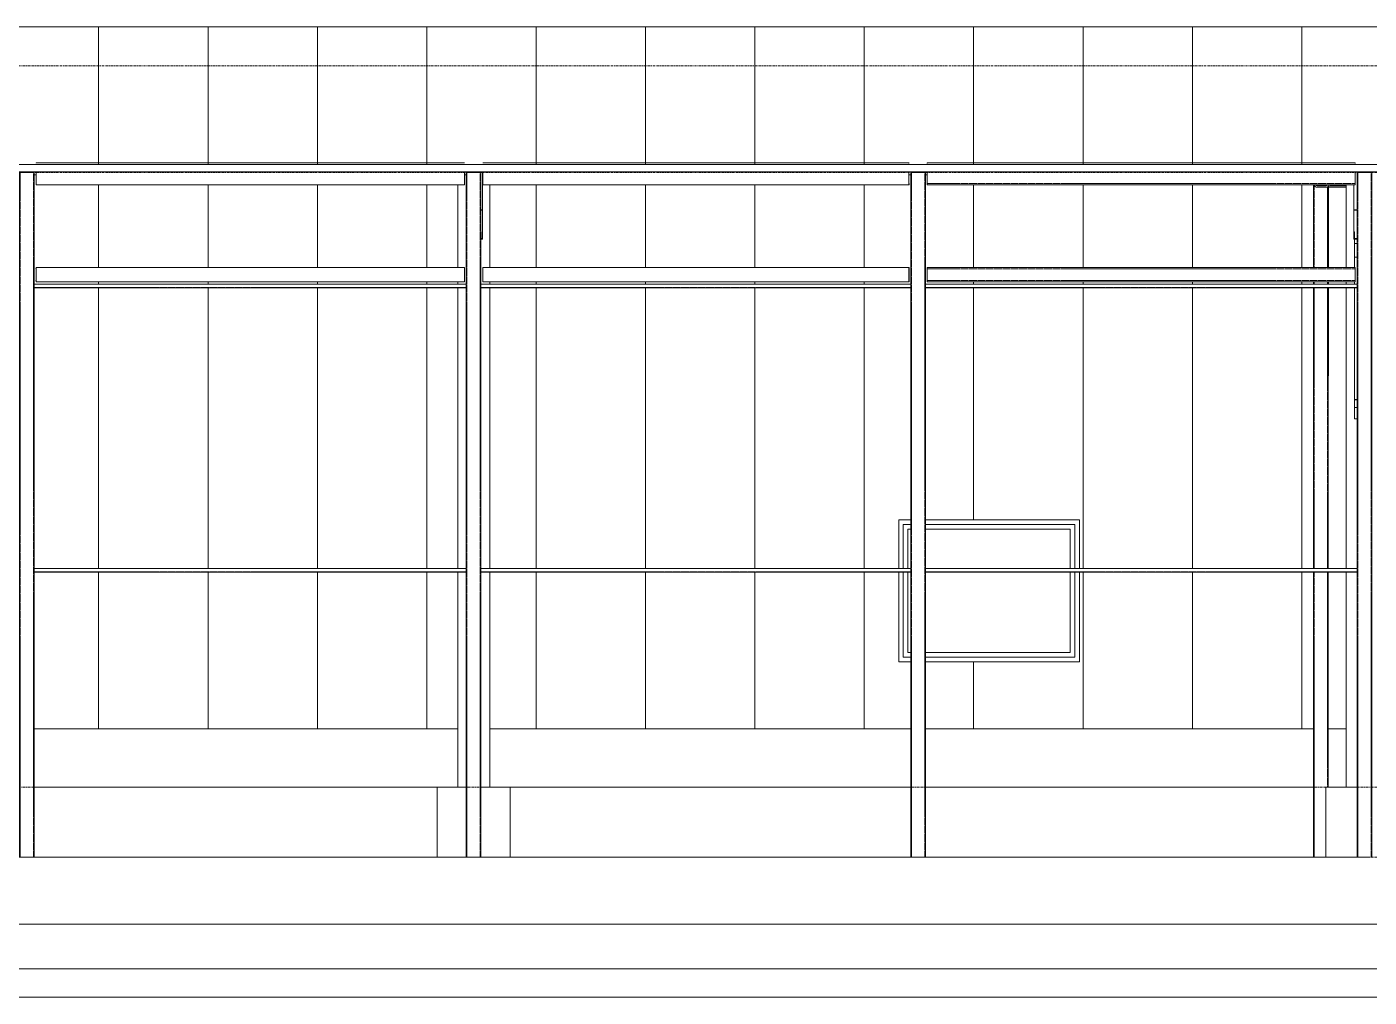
# Model space of a CAD drawing. Header units: centimetres. Extents: x -3046 to 63786, y -269 to 1483.
# Drawn here: x 53771 to 54692, y -50 to 616 of the extents above; entities that cross this region are included whole.
import ezdxf

# ---------------------------------------------------------------- set-up
doc = ezdxf.new("R2010")
doc.units = ezdxf.units.CM
doc.linetypes.add('Centre', pattern=[3.175, 0.635, -0.475, 1.59, -0.475])
doc.linetypes.add('Hidden', pattern=[0.714375, 0.47625, -0.238125])
for name, color, linetype, lineweight in [('A-FLOR', 7, 'Continuous', 9), ('A-FLOR-LEVL', 7, 'Continuous', 9), ('A-GLAZ', 7, 'Continuous', 9), ('A-ROOF', 7, 'Continuous', 9), ('A-ROOF-PATT', 7, 'Continuous', 9), ('A-WALL', 7, 'Continuous', 9), ('A-WALL-PATT', 7, 'Continuous', 9), ('C-BLDG-PADS', 7, 'Continuous', 9), ('I-WALL', 7, 'Continuous', 9), ('S-BEAM', 7, 'Continuous', 9), ('S-COLS', 7, 'Continuous', 9), ('S-FSTN', 7, 'Continuous', 9)]:
    doc.layers.add(name, color=color, linetype=linetype, lineweight=lineweight)

# ---------------------------------------------------------------- blocks, each defined once
blk = doc.blocks.new('HSS Rectangular-Column - 100 x 100 mm-V148-s04')
at = {"layer": 'S-COLS'}
for p, q in [((-2552.3, 515.53), (-2552.3, 46.02)), ((-2552.3, 515.53), (-2550.39, 515.53)), ((-2544.2, 515.53), (-2550.39, 515.53)), ((-2544.2, 515.53), (-2542.3, 515.53)), ((-2542.3, 46.02), (-2542.3, 515.53)), ((-2551, 46.02), (-2550.39, 46.02)), ((-2544.2, 46.02), (-2550.39, 46.02)), ((-2544.2, 46.02), (-2543.59, 46.02))]:
    blk.add_line(p, q, dxfattribs=at)
at = {"layer": 'S-COLS', "linetype": 'Hidden'}
for p, q in [((-2551.9, 46.02), (-2551.9, 515.53)), ((-2542.7, 515.53), (-2542.7, 46.02))]:
    blk.add_line(p, q, dxfattribs=at)
blk = doc.blocks.new('HSS Rectangular-Column - 100 x 100 mm-V149-s04')
at = {"layer": 'S-COLS'}
for p, q in [((-2858.27, 515.53), (-2858.27, 46.02)), ((-2858.27, 515.53), (-2856.37, 515.53)), ((-2850.18, 515.53), (-2856.37, 515.53)), ((-2850.18, 515.53), (-2848.27, 515.53)), ((-2848.27, 46.02), (-2848.27, 515.53)), ((-2857.32, 46.02), (-2856.37, 46.02)), ((-2850.18, 46.02), (-2856.37, 46.02)), ((-2850.18, 46.02), (-2849.22, 46.02))]:
    blk.add_line(p, q, dxfattribs=at)
at = {"layer": 'S-COLS', "linetype": 'Hidden'}
for p, q in [((-2857.87, 46.02), (-2857.87, 515.53)), ((-2848.67, 515.53), (-2848.67, 46.02))]:
    blk.add_line(p, q, dxfattribs=at)
blk = doc.blocks.new('HSS Rectangular-Column - 100 x 100 mm-V150-s04')
at = {"layer": 'S-COLS'}
for p, q in [((-3163.12, 515.53), (-3163.12, 439)), ((-3163.12, 515.53), (-3161.21, 515.53)), ((-3155.02, 515.53), (-3161.21, 515.53)), ((-3155.02, 515.53), (-3153.12, 515.53)), ((-3153.12, 439), (-3153.12, 515.53)), ((-3163.12, 436.5), (-3163.12, 244)), ((-3153.12, 244), (-3153.12, 436.5)), ((-3163.12, 241.5), (-3163.12, 46.02)), ((-3153.12, 46.02), (-3153.12, 241.5))]:
    blk.add_line(p, q, dxfattribs=at)
at = {"layer": 'S-COLS', "linetype": 'Hidden'}
for p, q in [((-3162.72, 46.02), (-3162.72, 515.53)), ((-3153.52, 515.53), (-3153.52, 46.02))]:
    blk.add_line(p, q, dxfattribs=at)
blk = doc.blocks.new('HSS Rectangular-Column - 100 x 100 mm-V153-s04')
at = {"layer": 'S-COLS'}
for p, q in [((-3469.46, 515.53), (-3469.46, 46.02)), ((-3469.46, 515.53), (-3467.56, 515.53)), ((-3461.37, 515.53), (-3467.56, 515.53)), ((-3461.37, 515.53), (-3459.46, 515.53)), ((-3459.46, 46.02), (-3459.46, 515.53))]:
    blk.add_line(p, q, dxfattribs=at)
at = {"layer": 'S-COLS', "linetype": 'Hidden'}
for p, q in [((-3469.06, 46.02), (-3469.06, 515.53)), ((-3459.86, 515.53), (-3459.86, 46.02))]:
    blk.add_line(p, q, dxfattribs=at)
blk = doc.blocks.new('HSS Square - HSS 100mm-1469835-s04')
at = {"layer": 'S-BEAM'}
for p, q in [((-3458.17, 450.53), (-3458.19, 450.53)), ((-3458.19, 449.58), (-3458.17, 449.58)), ((-3458.19, 442.44), (-3458.19, 448.63)), ((-3164.39, 450.53), (-3458.17, 450.53)), ((-3458.16, 442.44), (-3458.16, 448.63)), ((-3164.39, 448.63), (-3164.39, 442.44)), ((-3458.17, 441.48), (-3458.19, 441.48)), ((-3458.19, 440.53), (-3458.17, 440.53)), ((-3458.17, 440.53), (-3164.39, 440.53))]:
    blk.add_line(p, q, dxfattribs=at)
for centre, major_axis, start_param, end_param in [((-3458.19, 448.63), (0, 1.9), 0, 1.047198), ((-3458.19, 448.63), (0, 0.952), 0, 1.570796), ((-3458.19, 442.44), (0, 0.953), 1.570796, 3.141593), ((-3458.17, 448.63), (0, 1.9), 4.712389, 6.283185), ((-3458.17, 442.44), (0, 1.91), 3.141593, 4.712389), ((-3164.39, 448.63), (0, 1.9), 4.712389, 6.283185), ((-3164.39, 442.44), (0, 1.91), 3.141593, 4.712389), ((-3458.19, 442.44), (0, 1.91), 2.094395, 3.141593)]:
    blk.add_ellipse(centre, major_axis=major_axis, ratio=0.002938, start_param=start_param, end_param=end_param, dxfattribs=at)
blk = doc.blocks.new('HSS Square - HSS 100mm-1469840-s04')
at = {"layer": 'S-BEAM'}
for p, q in [((-3151.85, 442.44), (-3151.85, 448.63)), ((-2859.59, 450.53), (-3151.84, 450.53)), ((-2859.61, 448.63), (-2859.61, 442.44)), ((-2859.6, 442.44), (-2859.6, 448.63)), ((-2859.55, 450.53), (-2859.59, 450.53)), ((-2859.59, 449.58), (-2859.55, 449.58)), ((-2859.55, 448.63), (-2859.55, 442.44)), ((-2859.54, 442.44), (-2859.54, 448.63)), ((-3151.84, 440.53), (-2859.59, 440.53)), ((-2859.55, 441.48), (-2859.59, 441.48)), ((-2859.59, 440.53), (-2859.55, 440.53))]:
    blk.add_line(p, q, dxfattribs=at)
for centre, major_axis, start_param, end_param in [((-3151.84, 448.63), (0, 1.9), 0, 1.570796), ((-3151.84, 442.44), (0, 1.91), 1.570796, 3.141593), ((-2859.59, 448.63), (0, 1.9), 0, 1.570796), ((-2859.59, 442.44), (0, 1.91), 1.570796, 3.141593), ((-2859.59, 448.63), (0, 0.952), 0, 1.570796), ((-2859.59, 442.44), (0, 0.953), 1.570796, 3.141593), ((-2859.55, 448.63), (0, 1.9), 4.712389, 6.283185), ((-2859.55, 448.63), (0, 0.952), 4.712389, 6.283185), ((-2859.55, 442.44), (0, 1.91), 3.141593, 4.712389), ((-2859.55, 442.44), (0, 0.953), 3.141593, 4.712389)]:
    blk.add_ellipse(centre, major_axis=major_axis, ratio=0.006317, start_param=start_param, end_param=end_param, dxfattribs=at)
blk = doc.blocks.new('HSS Square - HSS 100mm-1469844-s04')
at = {"layer": 'S-BEAM'}
for p, q in [((-2553.57, 450.53), (-2847, 450.53)), ((-2847, 442.44), (-2847, 448.63)), ((-2553.57, 448.63), (-2553.57, 442.44)), ((-2847, 440.53), (-2553.57, 440.53))]:
    blk.add_line(p, q, dxfattribs=at)
at = {"layer": 'S-BEAM', "linetype": 'Hidden'}
for p, q in [((-2847, 449.58), (-2553.57, 449.58)), ((-2847, 441.48), (-2553.57, 441.48))]:
    blk.add_line(p, q, dxfattribs=at)
at = {"layer": 'S-BEAM'}
for centre, major_axis, start_param, end_param in [((-2847, 448.63), (0, 1.9), 4.712389, 6.283185), ((-2847, 442.44), (0, 1.91), 3.141593, 4.712389), ((-2553.57, 448.63), (0, 1.9), 4.712389, 6.283185), ((-2553.57, 442.44), (0, 1.91), 3.141593, 4.712389)]:
    blk.add_ellipse(centre, major_axis=major_axis, ratio=0.000124, start_param=start_param, end_param=end_param, dxfattribs=at)
blk = doc.blocks.new('M_L Equal Angles - 25 x 25 mm-1471865-s04')
at = {"layer": 'S-BEAM'}
for p, q in [((-2848.27, 241.5), (-2848.27, 244)), ((-2552.3, 244), (-2848.27, 244)), ((-2552.3, 241.5), (-2848.27, 241.5)), ((-2552.3, 244), (-2552.3, 241.5))]:
    blk.add_line(p, q, dxfattribs=at)
at = {"layer": 'S-BEAM', "linetype": 'Hidden'}
blk.add_line((-2552.3, 241.82), (-2848.27, 241.82), dxfattribs=at)
blk = doc.blocks.new('M_L Equal Angles - 25 x 25 mm-1471952-s04')
at = {"layer": 'S-BEAM'}
for p, q in [((-3153.12, 241.5), (-3153.12, 244)), ((-2858.27, 244), (-3153.12, 244)), ((-2858.27, 241.5), (-3153.12, 241.5)), ((-2858.27, 244), (-2858.27, 241.5))]:
    blk.add_line(p, q, dxfattribs=at)
at = {"layer": 'S-BEAM', "linetype": 'Hidden'}
blk.add_line((-2858.27, 241.82), (-3153.12, 241.82), dxfattribs=at)
blk = doc.blocks.new('M_L Equal Angles - 25 x 25 mm-1471896-s04')
at = {"layer": 'S-BEAM'}
for p, q in [((-3459.46, 241.5), (-3459.46, 244)), ((-3163.12, 244), (-3459.46, 244)), ((-3163.12, 241.5), (-3459.46, 241.5)), ((-3163.12, 244), (-3163.12, 241.5))]:
    blk.add_line(p, q, dxfattribs=at)
at = {"layer": 'S-BEAM', "linetype": 'Hidden'}
blk.add_line((-3163.12, 241.82), (-3459.46, 241.82), dxfattribs=at)
blk = doc.blocks.new('C Shapes - C8x16-1473017-s04')
at = {"layer": 'S-BEAM'}
for p, q in [((-3458.17, 521.94), (-3458.17, 522.27)), ((-3164.39, 522.27), (-3458.17, 522.27)), ((-3458.17, 507.27), (-3458.17, 516.06)), ((-3164.39, 516.06), (-3164.39, 507.27)), ((-3458.18, 508.59), (-3458.19, 508.07)), ((-3458.19, 507.44), (-3458.19, 507.27)), ((-3458.19, 507.27), (-3458.17, 507.27)), ((-3458.17, 507.27), (-3164.39, 507.27))]:
    blk.add_line(p, q, dxfattribs=at)
for centre, major_axis, start_param, end_param in [((-3458.19, 507.44), (0, 0.636), 0.165108, 1.570796), ((-3458.18, 509.84), (0, 1.27), 3.306701, 4.009545)]:
    blk.add_ellipse(centre, major_axis=major_axis, ratio=0.002938, start_param=start_param, end_param=end_param, dxfattribs=at)
blk = doc.blocks.new('C Shapes - C8x16-1473018-s04')
at = {"layer": 'S-BEAM'}
for p, q in [((-2859.58, 522.27), (-3151.85, 522.27)), ((-3151.85, 507.27), (-3151.85, 516.06)), ((-2859.55, 522.27), (-2859.58, 522.27)), ((-2859.58, 522.27), (-2859.58, 521.79)), ((-2859.58, 509.84), (-2859.58, 516.06)), ((-2859.58, 516.06), (-2859.58, 507.27)), ((-3151.85, 507.27), (-2859.58, 507.27)), ((-2859.58, 507.27), (-2859.55, 507.27)), ((-2859.55, 508.07), (-2859.57, 508.59)), ((-2859.55, 507.27), (-2859.55, 507.44))]:
    blk.add_line(p, q, dxfattribs=at)
for centre, major_axis, start_param, end_param in [((-2859.57, 509.84), (0, 1.27), 1.570796, 2.976485), ((-2859.55, 507.44), (0, 0.636), 4.712389, 6.118077)]:
    blk.add_ellipse(centre, major_axis=major_axis, ratio=0.006317, start_param=start_param, end_param=end_param, dxfattribs=at)
blk = doc.blocks.new('C Shapes - C8x16-1473019-s04')
at = {"layer": 'S-BEAM'}
for p, q in [((-2847, 521.79), (-2847, 522.27)), ((-2553.57, 522.27), (-2847, 522.27)), ((-2847, 507.27), (-2847, 516.06)), ((-2553.57, 522.27), (-2553.57, 521.79)), ((-2553.57, 516.06), (-2553.57, 507.27)), ((-2847, 507.27), (-2553.57, 507.27)), ((-2553.57, 508.07), (-2553.57, 508.59))]:
    blk.add_line(p, q, dxfattribs=at)
at = {"layer": 'S-BEAM', "linetype": 'Hidden'}
blk.add_line((-2847, 507.98), (-2553.57, 507.98), dxfattribs=at)
blk = doc.blocks.new('RVR_CERCHA_C01 - RVR_CERCHA_C01-V164-s04')
at = {"layer": 'S-BEAM'}
for p, q in [((-2544.46, 516.06), (-2544.46, 515.53)), ((-2554.46, 489.98), (-2554.46, 507.27)), ((-2554.46, 489.98), (-2554.46, 489.68)), ((-2552.29, 489.98), (-2554.46, 489.98)), ((-2554.46, 489.68), (-2552.29, 489.68)), ((-2554.46, 470.01), (-2554.46, 489.68)), ((-2554.16, 489.68), (-2552.29, 489.68)), ((-2554.16, 475.01), (-2554.46, 475.01)), ((-2554.46, 475.01), (-2554.46, 470.01)), ((-2552.29, 470.01), (-2554.46, 470.01)), ((-2552.29, 470.01), (-2554.46, 470.01)), ((-2554.16, 470.31), (-2554.16, 475.01)), ((-2552.29, 470.31), (-2554.16, 470.31))]:
    blk.add_line(p, q, dxfattribs=at)
blk = doc.blocks.new('RVR_CERCHA_C01 - RVR_CERCHA_C01-V165-s04')
at = {"layer": 'S-BEAM'}
for p, q in [((-3162.04, 515.53), (-3162.04, 516.06)), ((-3152.04, 516.06), (-3152.04, 489.98)), ((-3152.04, 489.98), (-3153.3, 489.98)), ((-3153.3, 489.68), (-3152.34, 489.68)), ((-3153.3, 489.68), (-3152.04, 489.68)), ((-3152.04, 489.68), (-3152.04, 489.98)), ((-3152.04, 489.68), (-3152.04, 470.01)), ((-3152.34, 470.31), (-3153.3, 470.31)), ((-3152.04, 470.01), (-3153.3, 470.01)), ((-3152.04, 470.01), (-3153.3, 470.01)), ((-3152.04, 475.01), (-3152.34, 475.01)), ((-3152.34, 475.01), (-3152.34, 470.31)), ((-3152.04, 470.01), (-3152.04, 475.01))]:
    blk.add_line(p, q, dxfattribs=at)
blk = doc.blocks.new('RVR_Soporte Cercha _02 - RVR_Soporte Cercha _02-1657184-s04')
at = {"layer": 'S-FSTN'}
for p, q in [((-2553.98, 467.01), (-2553.98, 470.01)), ((-2553.98, 457.56), (-2553.98, 467.01)), ((-2552.29, 467.01), (-2553.98, 467.01)), ((-2553.98, 450.53), (-2553.98, 457.56)), ((-2553.98, 457.56), (-2552.28, 457.56)), ((-2553.98, 439), (-2553.98, 440.53)), ((-2553.98, 359.96), (-2553.98, 436.5)), ((-2553.98, 359.67), (-2553.98, 359.96)), ((-2552.27, 359.96), (-2553.98, 359.96)), ((-2553.98, 354.37), (-2553.98, 359.67)), ((-2552.27, 359.67), (-2553.98, 359.67)), ((-2553.98, 346.58), (-2553.98, 354.37)), ((-2552.26, 354.37), (-2553.98, 354.37)), ((-2552.26, 346.58), (-2553.98, 346.58))]:
    blk.add_line(p, q, dxfattribs=at)
blk = doc.blocks.new('RVR_Soporte Cercha _02 - RVR_Soporte Cercha _02-V166-s04')
at = {"layer": 'S-FSTN'}
for p, q in [((-3163.29, 467.01), (-3163.29, 470.01)), ((-3163.29, 457.56), (-3163.29, 467.01)), ((-3163.29, 439), (-3163.29, 457.56)), ((-3163.29, 359.96), (-3163.29, 436.5)), ((-3163.29, 359.67), (-3163.29, 359.96)), ((-3163.29, 354.37), (-3163.29, 359.67)), ((-3163.29, 346.58), (-3163.29, 354.37))]:
    blk.add_line(p, q, dxfattribs=at)
blk = doc.blocks.new('Costaneras Perfil C - 50 x 250-1666462-s04')
at = {"layer": 'S-BEAM'}
for p, q in [((-3458.17, 514), (-3459.46, 514)), ((-3163.12, 514), (-3164.39, 514)), ((-2858.27, 514), (-2859.58, 514)), ((-2847, 514), (-2848.27, 514))]:
    blk.add_line(p, q, dxfattribs=at)
blk = doc.blocks.new('HSS Rectangular-Column - 100 x 100 mm-V185-s04')
at = {"layer": 'S-COLS'}
for p, q in [((-2582.12, 507.27), (-2582.12, 450.53)), ((-2572.12, 450.53), (-2572.12, 506.09)), ((-2582.12, 440.54), (-2582.12, 439)), ((-2582.12, 436.5), (-2582.12, 244)), ((-2572.12, 439), (-2572.12, 440.53)), ((-2572.12, 244), (-2572.12, 436.5)), ((-2582.12, 241.5), (-2582.12, 46.02)), ((-2572.12, 94), (-2572.12, 241.5))]:
    blk.add_line(p, q, dxfattribs=at)
at = {"layer": 'S-COLS', "linetype": 'Hidden'}
for p, q in [((-2581.72, 450.53), (-2581.72, 507.27)), ((-2572.52, 507.27), (-2572.52, 506.96)), ((-2572.52, 505.8), (-2572.52, 450.53)), ((-2581.72, 439), (-2581.72, 440.54)), ((-2581.72, 244), (-2581.72, 436.5)), ((-2572.52, 440.53), (-2572.52, 439)), ((-2572.52, 436.5), (-2572.52, 244)), ((-2581.72, 46.02), (-2581.72, 241.5)), ((-2572.52, 241.5), (-2572.52, 94))]:
    blk.add_line(p, q, dxfattribs=at)
blk = doc.blocks.new('HSS Square - HSS 100mm-1769973-s04')
at = {"layer": 'S-BEAM'}
for p, q in [((-2571.85, 450.53), (-2571.85, 505.53)), ((-2571.85, 439), (-2571.85, 440.53)), ((-2571.85, 380.4), (-2571.85, 436.5)), ((-2571.85, 376.41), (-2571.85, 380.4))]:
    blk.add_line(p, q, dxfattribs=at)
for centre, start_param, end_param in [((-2573.75, 380.4), 0, 0.523599), ((-2573.75, 376.41), 5.759587, 6.283185)]:
    blk.add_ellipse(centre, major_axis=(1.91, 0), ratio=0.644264, start_param=start_param, end_param=end_param, dxfattribs=at)
blk = doc.blocks.new('HSS Square - HSS 100mm-1770923-s04')
at = {"layer": 'S-BEAM'}
for p, q in [((-2573.49, 506.48), (-2579.68, 506.48)), ((-2579.68, 505.53), (-2573.49, 505.53))]:
    blk.add_line(p, q, dxfattribs=at)
for centre, radius, start, end in [((-2579.68, 507.44), 1.91, 185.01977, 270), ((-2579.68, 507.44), 0.952, 195, 270), ((-2573.49, 507.44), 1.91, 270, 354.98023), ((-2573.49, 507.44), 0.952, 270, 345)]:
    blk.add_arc(centre, radius, start, end, dxfattribs=at)
blk = doc.blocks.new('HSS Square - HSS 100mm-1770948-s04')
at = {"layer": 'S-BEAM'}
for p, q in [((-2571.59, 507.27), (-2571.59, 505.53)), ((-2571.59, 505.53), (-2559.74, 505.53))]:
    blk.add_line(p, q, dxfattribs=at)
at = {"layer": 'S-BEAM', "linetype": 'Hidden'}
blk.add_line((-2571.59, 506.48), (-2559.74, 506.48), dxfattribs=at)
blk = doc.blocks.new('HSS Square - HSS 100mm-1771031-s04')
at = {"layer": 'S-BEAM'}
for p, q in [((-2572.12, 506.09), (-2572.12, 505.53)), ((-2572.12, 505.53), (-2571.59, 505.53))]:
    blk.add_line(p, q, dxfattribs=at)
blk = doc.blocks.new('PQ_RVR_EST-01_ZZ_ZZ_MO_T_A_rvt-4-s04')
at = {"layer": 'A-FLOR'}
for p, q in [((-3780.69, 0), (-2175.26, 0)), ((-2175.26, -50), (-3781.84, -50))]:
    blk.add_line(p, q, dxfattribs=at)
at = {"layer": 'A-WALL'}
for p, q in [((-2856.84, 46.02), (-3756.41, 46.02)), ((-2550.87, 46.02), (-2849.44, 46.02))]:
    blk.add_line(p, q, dxfattribs=at)
at = {"layer": 'S-COLS'}
for p, q in [((-3169.05, 450.53), (-3169.05, 507.27)), ((-3147.05, 507.27), (-3147.05, 450.53)), ((-2559.74, 450.53), (-2559.74, 507.27)), ((-3169.05, 439), (-3169.05, 440.53)), ((-3169.05, 244), (-3169.05, 436.5)), ((-3147.05, 440.53), (-3147.05, 439)), ((-3147.05, 436.5), (-3147.05, 244)), ((-2559.74, 439), (-2559.74, 440.53)), ((-2559.74, 244), (-2559.74, 436.5)), ((-3169.05, 94), (-3169.05, 241.5)), ((-3147.05, 241.5), (-3147.05, 94)), ((-2559.74, 94), (-2559.74, 241.5)), ((-3183.05, 94), (-3183.05, 46.02)), ((-3163.12, 94), (-3183.05, 94)), ((-3133.05, 94), (-3153.13, 94)), ((-3133.05, 94), (-3133.05, 46.02)), ((-2573.74, 94), (-2573.74, 46.02)), ((-2552.3, 94), (-2573.74, 94))]:
    blk.add_line(p, q, dxfattribs=at)
at = {"layer": 'S-BEAM', "lineweight": 9}
for name, p in [('C Shapes - C8x16-1473017-s04', (0, 0)), ('RVR_CERCHA_C01 - RVR_CERCHA_C01-V165-s04', (0, 0)), ('C Shapes - C8x16-1473018-s04', (0, 0)), ('C Shapes - C8x16-1473019-s04', (0, 0)), ('RVR_CERCHA_C01 - RVR_CERCHA_C01-V164-s04', (0, 0)), ('Costaneras Perfil C - 50 x 250-1666462-s04', (0, 0)), ('HSS Square - HSS 100mm-1770923-s04', (0, 0)), ('HSS Square - HSS 100mm-1770948-s04', (0, 0)), ('HSS Square - HSS 100mm-1771031-s04', (0, 0)), ('HSS Square - HSS 100mm-1769973-s04', (0, 0)), ('HSS Square - HSS 100mm-1469835-s04', (0, 0)), ('HSS Square - HSS 100mm-1469840-s04', (0, 0)), ('HSS Square - HSS 100mm-1469844-s04', (0, 0)), ('M_L Equal Angles - 25 x 25 mm-1471896-s04', (0, 195)), ('M_L Equal Angles - 25 x 25 mm-1471952-s04', (0, 195)), ('M_L Equal Angles - 25 x 25 mm-1471865-s04', (0, 195)), ('M_L Equal Angles - 25 x 25 mm-1471896-s04', (0, 0)), ('M_L Equal Angles - 25 x 25 mm-1471952-s04', (0, 0)), ('M_L Equal Angles - 25 x 25 mm-1471865-s04', (0, 0))]:
    blk.add_blockref(name, p, dxfattribs=at)
at = {"layer": 'S-COLS', "lineweight": 9}
for name in ['HSS Rectangular-Column - 100 x 100 mm-V153-s04', 'HSS Rectangular-Column - 100 x 100 mm-V150-s04', 'HSS Rectangular-Column - 100 x 100 mm-V149-s04', 'HSS Rectangular-Column - 100 x 100 mm-V148-s04', 'HSS Rectangular-Column - 100 x 100 mm-V185-s04']:
    blk.add_blockref(name, (0, 0), dxfattribs=at)
at = {"layer": 'S-FSTN', "lineweight": 9}
for name in ['RVR_Soporte Cercha _02 - RVR_Soporte Cercha _02-V166-s04', 'RVR_Soporte Cercha _02 - RVR_Soporte Cercha _02-1657184-s04']:
    blk.add_blockref(name, (0, 0), dxfattribs=at)
blk = doc.blocks.new('M_Instance-Window-Fixed-No Glass - 0406 x 610mm-1794712-s04')
at = {"layer": 'A-GLAZ'}
for p, q in [((-2866.65, 277.3), (-2866.65, 244)), ((-2858.23, 277.3), (-2866.65, 277.3)), ((-2742.67, 277.3), (-2848.32, 277.3)), ((-2742.67, 244), (-2742.67, 277.3)), ((-2863.47, 274.12), (-2858.23, 274.12)), ((-2863.47, 244), (-2863.47, 274.12)), ((-2860.3, 270.95), (-2858.23, 270.95)), ((-2860.3, 244), (-2860.3, 270.95)), ((-2848.32, 274.12), (-2745.84, 274.12)), ((-2848.31, 270.95), (-2749.02, 270.95)), ((-2749.02, 270.95), (-2749.02, 244)), ((-2745.84, 274.12), (-2745.84, 244)), ((-2866.65, 241.5), (-2866.65, 180.11)), ((-2863.47, 183.28), (-2863.47, 241.5)), ((-2860.3, 186.46), (-2860.3, 241.5)), ((-2749.02, 241.5), (-2749.02, 186.46)), ((-2745.84, 241.5), (-2745.84, 183.28)), ((-2742.67, 180.11), (-2742.67, 241.5)), ((-2858.27, 186.46), (-2860.3, 186.46)), ((-2749.02, 186.46), (-2848.3, 186.46)), ((-2866.65, 180.11), (-2858.27, 180.11)), ((-2858.27, 183.28), (-2863.47, 183.28)), ((-2745.84, 183.28), (-2848.3, 183.28)), ((-2848.3, 180.11), (-2742.67, 180.11))]:
    blk.add_line(p, q, dxfattribs=at)

msp = doc.modelspace()

# ---------------------------------------------------------------- hatches: boundary and pattern name
at = {"layer": 'A-ROOF-PATT', "true_color": 0xc0c0c0}
h = msp.add_hatch(dxfattribs=at)
h.set_pattern_fill('FP_48', color=9, style=0, pattern_type=2)
h.set_pattern_definition([(90, (53595.614, 488.62), (-75, 5e-15), [])])
h.paths.add_polyline_path([(54874.83, 521.12), (55100.64, 521.12), (55100.64, 615.53), (55050.7, 615.53), (55050.7, 614.78), (55050.4, 614.78), (55050.4, 615.53), (53461.06, 615.53), (53461.06, 521.12), (54850.68, 521.12)])
h.paths.add_polyline_path([(54388.9, 521.79), (54388.9, 522.27), (54682.33, 522.27), (54682.33, 521.79), (54391.83, 521.79)])
h.paths.add_polyline_path([(54376.31, 521.79), (54174.49, 522.27), (54376.31, 522.27)])
h.paths.add_polyline_path([(53777.73, 521.94), (53777.73, 522.27), (53884.69, 521.99), (53788.09, 521.95)])
h.paths.add_polyline_path([(53765.14, 521.94), (53691.49, 522.27), (53765.14, 522.27)])
at = {"layer": 'A-WALL-PATT', "true_color": 0x808080}
h = msp.add_hatch(dxfattribs=at)
h.set_pattern_fill('FP_46', color=8, style=0, pattern_type=2)
h.set_pattern_definition([(90, (53595.614, 711.715), (-75, 5e-15), [])])
h.paths.add_polyline_path([(51152.47, 134), (51181.87, 134), (51181.87, 211.5), (51180.52, 211.5), (51180.68, 211.82), (51181.87, 211.82), (51181.66, 224.45), (51159.55, 224.45), (51159.55, 287.4), (51181.87, 287.4), (51181.87, 310.17), (51151.72, 310.17), (51151.72, 134)])
h.paths.add_polyline_path([(51687.07, 134), (51750.95, 134), (51750.95, 134.5), (51668.28, 134.5), (51667.66, 134)])
h.paths.add_polyline_path([(53860.54, 134), (54066.85, 134), (54066.85, 241.5), (53776.44, 241.5), (53776.44, 244), (54066.85, 244), (54066.85, 436.5), (53776.44, 436.5), (53776.44, 439), (54066.85, 439), (54066.85, 440.53), (53777.73, 440.79), (53777.74, 450.53), (54066.85, 450.53), (54066.85, 507.27), (53777.73, 507.27), (53777.73, 514), (53776.44, 514), (53776.44, 134), (53836.39, 134)])
h.paths.add_polyline_path([(54826.53, 134), (54877.38, 134), (54877.38, 241.5), (54807.51, 241.5), (54807.51, 134)])
h.paths.add_polyline_path([(54271.09, 134), (54377.63, 134), (54377.63, 180.11), (54369.25, 180.11), (54369.25, 241.5), (54088.85, 241.5), (54088.85, 134), (54246.94, 134)])
h.paths.add_polyline_path([(54387.63, 134), (54653.78, 134), (54653.78, 241.5), (54493.23, 241.5), (54493.23, 180.11), (54387.63, 180.11), (54387.63, 145.53)])
h.paths.add_polyline_path([(53766.44, 134), (53766.44, 514), (53765.14, 514), (53765.14, 507.27), (53480.15, 507.27), (53480.15, 446.01), (53479.85, 446.01), (53479.57, 134), (53763.94, 134)])
h.paths.add_polyline_path([(51233.34, 134), (51535.47, 134), (51535.47, 190.77), (51447.14, 190.77), (51447.14, 216.5), (51241.22, 216.5), (51233.95, 140.37)])
h.paths.add_polyline_path([(54797.51, 134), (54797.51, 241.5), (54698.16, 241.5), (54698.16, 134), (54754.08, 134)])
h.paths.add_polyline_path([(54676.16, 134), (54676.16, 241.5), (54663.78, 241.5), (54663.78, 134)])
h.paths.add_polyline_path([(51557.89, 134), (51640.29, 134), (51571.45, 190.77), (51557.89, 190.77), (51557.89, 145.53)])
h.paths.add_polyline_path([(53456.65, 134), (53456.65, 457.78), (53455.33, 457.78), (53455.33, 134)])
h.paths.add_polyline_path([(51782.04, 134), (51782.04, 190.77), (51759.74, 190.77), (51759.74, 134)])
h.paths.add_polyline_path([(51809.56, 134), (51869.02, 134), (51869.02, 190.77), (51809.56, 190.77), (51809.56, 159.34)])
h.paths.add_polyline_path([(51652.77, 136.34), (51657.46, 140.51), (51657.46, 208.83), (51590.32, 208.83), (51590.47, 191.67), (51650.85, 138.04)])
h.paths.add_polyline_path([(51687.07, 138.72), (51750.95, 138.72), (51750.95, 153.79), (51692.21, 153.79), (51673.51, 138.72)])
h.paths.add_polyline_path([(51665.51, 138.79), (51684.12, 153.79), (51680.06, 153.79), (51665.51, 140.86)])
h.paths.add_polyline_path([(51640.92, 140.07), (51583.84, 190.77), (51579.44, 190.77), (51638.77, 141.84)])
h.paths.add_polyline_path([(51665.51, 147.66), (51672.41, 153.79), (51665.51, 153.79)])
h.paths.add_polyline_path([(51677.16, 158.01), (51694.13, 173.08), (51665.51, 173.08), (51665.51, 158.01)])
h.paths.add_polyline_path([(51747.45, 158.01), (51750.95, 158.01), (51750.95, 173.08), (51716.15, 173.08), (51697.44, 158.01), (51735.37, 158.01)])
h.paths.add_polyline_path([(51684.81, 158.01), (51689.35, 158.01), (51708.05, 173.08), (51701.78, 173.08), (51686.31, 159.34)])
h.paths.add_polyline_path([(51710.79, 177.3), (51713.55, 177.51), (51731.99, 192.37), (51723.3, 192.19), (51706.53, 177.3)])
h.paths.add_polyline_path([(51735.37, 177.3), (51750.95, 177.3), (51750.95, 190.77), (51741.55, 190.77), (51741.55, 192.37), (51740.09, 192.37), (51721.38, 177.3), (51723.3, 177.3)])
h.paths.add_polyline_path([(51687.07, 177.3), (51698.88, 177.3), (51715.85, 192.37), (51665.51, 192.37), (51665.51, 177.3)])
h.paths.add_polyline_path([(51687.07, 196.59), (51720.6, 196.59), (51734.38, 208.83), (51665.51, 208.83), (51665.51, 196.59)])
h.paths.add_polyline_path([(51737.22, 196.59), (51741.55, 200.08), (51741.55, 208.41), (51728.24, 196.59), (51735.37, 196.59)])
h.paths.add_polyline_path([(51241.46, 219), (51447.14, 219), (51447.14, 292.12), (51535.47, 292.12), (51535.47, 411.5), (51354.3, 411.5), (51354.3, 310.17), (51250.17, 310.17), (51241.57, 220.09)])
h.paths.add_polyline_path([(51602.55, 233.83), (51645.12, 233.83), (51645.12, 249.03), (51590.32, 249.03), (51590.47, 233.83)])
h.paths.add_polyline_path([(51653.17, 233.83), (51657.46, 233.83), (51657.72, 238.72), (51658.9, 238.72), (51658.9, 296.98), (51655.5, 296.98), (51655.3, 266.82), (51653.17, 266.82), (51653.17, 233.89)])
h.paths.add_polyline_path([(51715.97, 233.83), (51715.97, 254.41), (51668.03, 296.98), (51661.9, 296.98), (51661.9, 238.72), (51665.51, 238.63), (51665.51, 233.83), (51711.22, 233.83)])
h.paths.add_polyline_path([(51718.97, 233.83), (51739.13, 233.83), (51718.97, 251.74), (51718.97, 242.21)])
h.paths.add_polyline_path([(51741.55, 238.48), (51741.55, 247.94), (51718.97, 267.51), (51718.97, 258.54), (51737.35, 242.21)])
h.paths.add_polyline_path([(53479.57, 241.5), (53479.57, 244), (53766.43, 244), (53766.43, 241.5), (53498.3, 241.5)])
h.paths.add_polyline_path([(54096, 244), (54369.25, 244), (54369.25, 277.3), (54377.63, 277.3), (54377.63, 514), (54376.31, 514), (54376.31, 507.27), (54088.85, 507.27), (54088.85, 450.53), (54376.3, 450.28), (54376.29, 440.53), (54088.85, 440.53), (54088.85, 439), (54377.63, 439), (54377.63, 436.5), (54088.85, 436.5), (54088.85, 244), (54089.96, 244)])
h.paths.add_polyline_path([(54663.78, 244), (54676.16, 244), (54676.16, 436.5), (54664.05, 436.5), (54663.78, 256.02)])
h.paths.add_polyline_path([(54698.16, 244), (54797.51, 244), (54797.3, 378.03), (54795.71, 376.97), (54745.56, 436.5), (54698.16, 436.5), (54698.16, 256.02)])
h.paths.add_polyline_path([(54807.51, 244), (54877.38, 244), (54877.38, 436.5), (54856.24, 436.5), (54807.51, 378.65), (54807.51, 269.83)])
h.paths.add_polyline_path([(54653.78, 244), (54653.78, 436.5), (54387.63, 436.5), (54387.63, 439), (54653.78, 439), (54653.78, 440.53), (54388.9, 440.79), (54388.9, 450.53), (54653.78, 450.53), (54653.78, 507.27), (54388.9, 507.27), (54388.9, 514), (54387.63, 514), (54387.63, 277.3), (54493.23, 277.3), (54493.23, 244), (54609.18, 244)])
h.paths.add_polyline_path([(51638.77, 253.25), (51645.12, 253.25), (51645.12, 268.59), (51605.54, 268.59), (51590.32, 255.08), (51590.47, 253.25), (51614.62, 253.25)])
h.paths.add_polyline_path([(51741.94, 338.02), (51743.26, 336.42), (51742, 337.94)])
h.paths.add_polyline_path([(51740.82, 338.76), (51742.3, 337.48), (51741.69, 337.89), (51740.9, 338.68)])
h.paths.add_polyline_path([(51744.41, 333.71), (51744.41, 332.67), (51744.46, 333.11)])
h.paths.add_polyline_path([(51741.94, 299.85), (51740.39, 298.57), (51741.67, 299.64)])
h.paths.add_polyline_path([(51742.67, 300.97), (51741.4, 299.49), (51741.8, 300.09), (51742.29, 300.59)])
h.paths.add_polyline_path([(51737.62, 297.37), (51736.59, 297.37), (51737.02, 297.32)])
h.paths.add_polyline_path([(51741.55, 254.66), (51741.55, 292.12), (51747.84, 292.12), (51748.04, 341.25), (51748.54, 341.53), (51748.83, 374.73), (51752.24, 374.8), (51752.24, 400.88), (51744.42, 400.87), (51675.58, 340.89), (51679.28, 340.89), (51741.04, 395.75), (51744.42, 391.95), (51687.07, 340.89), (51736.75, 340.63), (51739.17, 340.02), (51740.78, 338.8), (51743.53, 335.88), (51744.8, 331.39), (51744.6, 305.42), (51743.94, 302.61), (51742.72, 301.01), (51739.79, 298.25), (51735.3, 296.98), (51718.97, 296.98), (51718.97, 274.23), (51739.98, 256.02)])
h.paths.add_polyline_path([(51715.97, 261.2), (51715.97, 270.1), (51684.95, 296.98), (51675.68, 296.98), (51711.22, 265.42)])
h.paths.add_polyline_path([(51590.32, 261.87), (51597.89, 268.59), (51592.62, 268.59), (51590.32, 266.59)])
h.paths.add_polyline_path([(51638.77, 272.81), (51645.12, 272.81), (51645.12, 287.41), (51626.73, 287.41), (51610.28, 272.81), (51619.14, 272.81)])
h.paths.add_polyline_path([(51597.46, 272.81), (51602.63, 272.81), (51619.08, 287.41), (51614.22, 287.41), (51601.97, 276.74)])
h.paths.add_polyline_path([(51590.32, 273.33), (51606.49, 287.41), (51590.32, 287.41), (51590.32, 276.74)])
h.paths.add_polyline_path([(51715.97, 276.83), (51715.97, 296.98), (51692.7, 296.98), (51711.22, 280.94)])
h.paths.add_polyline_path([(51631.47, 291.63), (51645.12, 291.63), (51645.12, 296.98), (51637.5, 296.98), (51632.03, 292.12)])
h.paths.add_polyline_path([(51602.55, 291.63), (51611.32, 291.63), (51617.47, 296.98), (51590.06, 296.98), (51590.32, 291.63), (51591.06, 291.63)])
h.paths.add_polyline_path([(51623.82, 291.63), (51629.85, 296.98), (51625.2, 296.98), (51619.06, 291.63)])
h.paths.add_polyline_path([(51868.19, 292.12), (51869.02, 292.12), (51869.02, 490.3), (51809.56, 490.3), (51809.56, 292.12), (51856.12, 292.12)])
h.paths.add_polyline_path([(51782.04, 292.12), (51782.04, 490.3), (51761.06, 490.3), (51761.06, 414), (51782.03, 414), (51782.03, 411.5), (51761.06, 411.5), (51760.86, 409.11), (51760.24, 409.11), (51760.24, 400.88), (51759.74, 400.88), (51759.74, 292.12)])
h.paths.add_polyline_path([(51564.9, 299.85), (51563.62, 301.39), (51564.68, 300.12)])
h.paths.add_polyline_path([(51566.02, 299.11), (51564.54, 300.39), (51565.14, 299.98), (51565.94, 299.19)])
h.paths.add_polyline_path([(51562.42, 304.16), (51562.42, 305.2), (51562.41, 304.36)])
h.paths.add_polyline_path([(51571.53, 292.12), (51587.06, 292.12), (51587.06, 296.98), (51570.08, 297.25), (51567.66, 297.85), (51566.06, 299.07), (51563.3, 301.99), (51562.12, 306.2), (51562.12, 292.12), (51566.32, 292.12)])
h.paths.add_polyline_path([(51567.65, 299.49), (51566.32, 300.63), (51567.58, 299.54)])
h.paths.add_polyline_path([(51735.3, 299.78), (51737.06, 300.14), (51738.74, 300.9), (51740.37, 302.34), (51741.54, 304.41), (51742, 306.48), (51741.8, 306.48), (51741.55, 333.46), (51740.82, 334.91), (51739.44, 336.46), (51737.38, 337.63), (51735.3, 338.09), (51735.3, 337.89), (51718.97, 337.89), (51718.97, 299.98), (51735.3, 299.88)])
h.paths.add_polyline_path([(51571.53, 299.78), (51571.53, 299.98), (51587.06, 299.98), (51587.06, 307.21), (51565.03, 307.21), (51565.31, 304.36), (51566.02, 302.96), (51567.39, 301.41), (51569.46, 300.24), (51570.21, 299.86)])
h.paths.add_polyline_path([(51590.47, 299.98), (51620.91, 299.98), (51629.2, 307.21), (51590.06, 307.21), (51590.06, 299.98)])
h.paths.add_polyline_path([(51569.04, 300.48), (51567.39, 301.52), (51569.02, 300.49)])
h.paths.add_polyline_path([(51672.31, 299.98), (51681.48, 299.98), (51661.9, 316.95), (51661.9, 309.23), (51662.92, 308.32)])
h.paths.add_polyline_path([(51664.66, 299.98), (51661.9, 302.43), (51661.9, 299.98), (51662.92, 299.98)])
h.paths.add_polyline_path([(51689.24, 299.98), (51715.97, 299.98), (51715.97, 337.89), (51683.55, 337.89), (51664.76, 321.19), (51687.07, 301.86)])
h.paths.add_polyline_path([(51633.23, 299.98), (51641.36, 307.21), (51636.93, 307.21), (51628.64, 299.98)])
h.paths.add_polyline_path([(51658.9, 299.98), (51658.9, 305.1), (51655.5, 308.12), (51655.5, 299.98), (51656.89, 299.98)])
h.paths.add_polyline_path([(51640.88, 299.98), (51645.12, 299.98), (51645.12, 303.75)])
h.paths.add_polyline_path([(51566.94, 301.89), (51565.58, 303.89), (51566.85, 302.01)])
h.paths.add_polyline_path([(51564.54, 302.6), (51564.09, 304.21), (51564.47, 302.81)])
h.paths.add_polyline_path([(51569.66, 311.42), (51587.06, 311.42), (51587.06, 326.5), (51565.03, 326.5), (51565.03, 311.42), (51566.32, 311.42)])
h.paths.add_polyline_path([(51590.47, 311.42), (51634.04, 311.42), (51642.99, 319.23), (51634.8, 326.5), (51590.06, 326.5), (51590.06, 311.42)])
h.paths.add_polyline_path([(51645.12, 311.42), (51645.12, 314.34), (51641.77, 311.42)])
h.paths.add_polyline_path([(51658.9, 311.89), (51658.9, 315.99), (51656.59, 313.94)])
h.paths.add_polyline_path([(51655.5, 319.76), (51657.06, 321.15), (51655.5, 322.5)])
h.paths.add_polyline_path([(51645.12, 324.13), (51645.12, 326.5), (51642.45, 326.5), (51644.06, 325.07)])
h.paths.add_polyline_path([(51661.9, 325.45), (51675.9, 337.89), (51672.14, 337.89), (51661.9, 328.96), (51661.9, 325.58)])
h.paths.add_polyline_path([(51655.5, 330.13), (51659.16, 333.31), (51659.43, 333.55), (51664.41, 337.89), (51655.5, 337.89), (51655.5, 331.98)])
h.paths.add_polyline_path([(51565.03, 330.72), (51587.06, 330.72), (51587.06, 337.89), (51569.46, 337.63), (51568.1, 336.97), (51566.32, 335.34), (51565.29, 333.46), (51564.83, 331.39), (51565.03, 331.39)])
h.paths.add_polyline_path([(51638.77, 330.72), (51645.12, 330.72), (51645.12, 331.49), (51637.73, 337.89), (51629.63, 337.89), (51637.71, 330.72)])
h.paths.add_polyline_path([(51630.06, 330.72), (51621.98, 337.89), (51590.06, 337.89), (51590.06, 330.72), (51614.62, 330.72)])
h.paths.add_polyline_path([(51565.53, 333.88), (51566.57, 335.53), (51565.54, 333.9)])
h.paths.add_polyline_path([(51564.9, 338.02), (51566.32, 339.23), (51565.16, 338.24)])
h.paths.add_polyline_path([(51564.16, 336.9), (51565.44, 338.38), (51565.03, 337.78), (51564.54, 337.28)])
h.paths.add_polyline_path([(51569.21, 340.5), (51570.25, 340.5), (51569.81, 340.55)])
h.paths.add_polyline_path([(51562.42, 333.72), (51563.36, 336.09), (51567.04, 339.62), (51571.53, 340.89), (51618.6, 340.89), (51613.08, 345.79), (51562.12, 345.79), (51562.34, 333.12)])
h.paths.add_polyline_path([(51564.54, 335.27), (51565.69, 336.62), (51564.59, 335.34)])
h.paths.add_polyline_path([(51566.94, 335.98), (51568.94, 337.34), (51567.06, 336.07)])
h.paths.add_polyline_path([(51567.65, 338.38), (51569.25, 338.83), (51567.91, 338.46)])
h.paths.add_polyline_path([(51737.04, 340.43), (51736.85, 340.56), (51737.02, 340.43)])
h.paths.add_polyline_path([(51667.85, 340.89), (51736.69, 400.88), (51655.5, 400.88), (51655.5, 340.89), (51662.92, 340.89)])
h.paths.add_polyline_path([(51642.03, 340.89), (51645.12, 340.89), (51645.12, 345.79), (51636.37, 345.79), (51638.77, 343.71)])
h.paths.add_polyline_path([(51634.27, 340.89), (51628.61, 345.79), (51620.73, 345.79), (51626.25, 340.89)])
h.paths.add_polyline_path([(51566.32, 350.01), (51608.34, 350.01), (51591.37, 365.08), (51562.12, 365.08), (51562.12, 350.01)])
h.paths.add_polyline_path([(51631.51, 350.01), (51645.12, 350.01), (51645.12, 365.08), (51614.11, 365.08), (51628.4, 352.69)])
h.paths.add_polyline_path([(51623.75, 350.01), (51606.35, 365.08), (51599.02, 365.08), (51615.99, 350.01)])
h.paths.add_polyline_path([(51586.62, 369.3), (51569.65, 384.37), (51562.12, 384.37), (51562.12, 369.3), (51578.4, 369.3)])
h.paths.add_polyline_path([(51614.62, 369.3), (51645.12, 369.3), (51645.12, 384.37), (51591.84, 384.37), (51609.24, 369.3)])
h.paths.add_polyline_path([(51594.27, 369.3), (51601.48, 369.3), (51584.08, 384.37), (51577.3, 384.37), (51590.47, 372.67)])
h.paths.add_polyline_path([(51586.98, 388.59), (51645.12, 388.59), (51645.12, 400.88), (51572.78, 400.88), (51580.58, 394.13)])
h.paths.add_polyline_path([(51579.22, 388.59), (51565.03, 400.88), (51562.12, 400.88), (51562.12, 393.08), (51564.49, 395.75), (51572.55, 388.59)])
h.paths.add_polyline_path([(51562.12, 388.59), (51564.9, 388.59), (51562.12, 391.05)])
h.paths.add_polyline_path([(54797.51, 390.35), (54797.51, 436.5), (54758.64, 436.5), (54797.4, 390.49)])
h.paths.add_polyline_path([(54807.51, 394.17), (54843.17, 436.5), (54807.51, 436.5), (54807.51, 407.94)])
h.paths.add_polyline_path([(51373.13, 414), (51535.47, 414), (51535.47, 512.57), (51354.3, 512.57), (51354.3, 414)])
h.paths.add_polyline_path([(51564.9, 493.77), (51563.58, 495.37), (51564.83, 493.85)])
h.paths.add_polyline_path([(51566.02, 493.03), (51564.53, 494.31), (51565.14, 493.9), (51565.94, 493.11)])
h.paths.add_polyline_path([(51562.42, 498.08), (51562.42, 499.11), (51562.37, 498.68)])
h.paths.add_polyline_path([(51566.32, 425.88), (51563.63, 428.9), (51587.06, 449.82), (51587.06, 490.9), (51570.08, 491.16), (51567.66, 491.77), (51566.06, 492.99), (51563.3, 495.91), (51562.03, 500.4), (51562.03, 512.57), (51557.89, 512.57), (51557.89, 425.88), (51563.63, 425.88)])
h.paths.add_polyline_path([(51717.08, 425.88), (51742.58, 425.88), (51721.02, 444.56), (51718.97, 444.56), (51718.77, 425.93), (51715.97, 425.93), (51715.97, 444.56), (51665.51, 444.56), (51665.51, 425.88), (51716.72, 425.88)])
h.paths.add_polyline_path([(51588.17, 425.88), (51652.5, 425.88), (51652.5, 490.9), (51640.57, 490.8), (51590.06, 445.69), (51589.86, 426.73), (51587.06, 426.73), (51587.06, 443.01), (51567.88, 425.88), (51587.81, 425.88)])
h.paths.add_polyline_path([(51748.8, 425.88), (51751.87, 425.88), (51751.87, 444.56), (51728.78, 444.56), (51748.8, 427.22), (51747.64, 425.88)])
h.paths.add_polyline_path([(51655.5, 425.88), (51657.46, 425.88), (51657.46, 490.9), (51655.5, 490.8), (51655.5, 435.56)])
h.paths.add_polyline_path([(53691.49, 436.5), (53479.57, 436.56), (53479.85, 439), (53766.43, 439), (53766.43, 436.5), (53715.64, 436.5)])
h.paths.add_polyline_path([(54807.51, 439), (54845.28, 439), (54846.56, 440.53), (54807.51, 440.53)])
h.paths.add_polyline_path([(54797.51, 439), (54797.51, 440.53), (54755.24, 440.53), (54756.53, 439), (54788.73, 439)])
h.paths.add_polyline_path([(54664.05, 439), (54676.16, 439), (54676.16, 440.53), (54664.05, 440.53)])
h.paths.add_polyline_path([(54698.16, 439), (54743.46, 439), (54742.17, 440.53), (54698.16, 440.53)])
h.paths.add_polyline_path([(54877.38, 439), (54877.38, 440.53), (54859.64, 440.53), (54858.35, 439), (54874.83, 439)])
h.paths.add_polyline_path([(53480.84, 440.6), (53480.85, 450.53), (53765.13, 450.28), (53765.13, 440.53), (53480.85, 440.53)])
h.paths.add_polyline_path([(51748.8, 448.78), (51751.87, 448.78), (51751.87, 464.12), (51718.97, 464.12), (51718.97, 453.06), (51723.91, 448.78), (51735.37, 448.78)])
h.paths.add_polyline_path([(51665.51, 448.78), (51715.97, 448.94), (51698.44, 464.12), (51665.51, 464.12), (51665.51, 449.37)])
h.paths.add_polyline_path([(54874.83, 450.53), (54877.38, 450.53), (54877.38, 461.59), (54868.06, 450.53)])
h.paths.add_polyline_path([(54746.82, 450.53), (54797.51, 450.53), (54797.51, 505.27), (54700.71, 505.27), (54736.16, 463.18)])
h.paths.add_polyline_path([(54733.74, 450.53), (54698.16, 492.78), (54698.16, 450.53), (54729.93, 450.53)])
h.paths.add_polyline_path([(54676.16, 450.53), (54676.16, 505.53), (54664.05, 505.53), (54664.05, 450.53)])
h.paths.add_polyline_path([(54850.68, 450.53), (54854.99, 450.53), (54877.38, 477.11), (54877.38, 505.27), (54807.51, 505.27), (54807.51, 450.53), (54826.53, 450.53)])
h.paths.add_polyline_path([(51590.06, 452.5), (51633.05, 490.9), (51590.06, 490.8), (51590.06, 463.18)])
h.paths.add_polyline_path([(51715.97, 455.66), (51715.97, 464.12), (51706.2, 464.12), (51711.22, 459.77)])
h.paths.add_polyline_path([(51711.22, 468.34), (51715.97, 468.34), (51715.97, 482.94), (51684.48, 482.94), (51701.33, 468.34)])
h.paths.add_polyline_path([(51718.97, 468.34), (51751.87, 468.34), (51751.87, 482.94), (51718.97, 482.94), (51718.97, 476.99)])
h.paths.add_polyline_path([(51687.07, 468.34), (51693.58, 468.34), (51676.72, 482.94), (51665.51, 482.94), (51665.51, 468.34)])
h.paths.add_polyline_path([(53455.33, 472.78), (53456.65, 472.78), (53456.65, 482.89), (53455.33, 482.89), (53455.33, 476.99)])
h.paths.add_polyline_path([(51671.85, 487.16), (51667.54, 490.9), (51665.51, 490.8), (51665.51, 487.16)])
h.paths.add_polyline_path([(51741.94, 493.77), (51741.8, 494.01), (51741.94, 493.77)])
h.paths.add_polyline_path([(51737.62, 491.29), (51736.18, 491.23), (51737.58, 491.29)])
h.paths.add_polyline_path([(51723.3, 487.16), (51751.87, 487.16), (51751.87, 502.74), (51744.8, 502.74), (51744.6, 499.33), (51743.94, 496.53), (51742.72, 494.93), (51739.79, 492.17), (51735.3, 490.9), (51718.97, 490.8), (51718.97, 487.16)])
h.paths.add_polyline_path([(51715.97, 487.16), (51715.97, 490.9), (51675.41, 490.8), (51679.61, 487.16), (51711.22, 487.16)])
h.paths.add_polyline_path([(51567.65, 493.41), (51566.3, 494.56), (51567.58, 493.46)])
h.paths.add_polyline_path([(51735.3, 493.7), (51737.06, 494.05), (51738.73, 494.82), (51740.37, 496.26), (51741.54, 498.33), (51741.94, 500.4), (51741.8, 500.4), (51741.8, 502.74), (51718.97, 502.74), (51718.97, 493.9), (51735.3, 493.8)])
h.paths.add_polyline_path([(51571.53, 493.7), (51571.53, 493.9), (51587.06, 493.9), (51587.06, 512.57), (51565.03, 512.57), (51565.29, 498.33), (51566.02, 496.88), (51567.39, 495.33), (51569.46, 494.16), (51570.21, 493.77)])
h.paths.add_polyline_path([(51614.62, 493.9), (51636.41, 493.9), (51650.03, 506.07), (51642.53, 512.57), (51590.06, 512.57), (51590.06, 493.9), (51590.47, 493.9)])
h.paths.add_polyline_path([(51687.07, 493.9), (51715.97, 493.9), (51715.97, 502.74), (51665.51, 502.74), (51665.51, 499.38), (51671.83, 493.9)])
h.paths.add_polyline_path([(51644.04, 493.9), (51652.5, 493.9), (51652.5, 501.46), (51650.85, 499.98)])
h.paths.add_polyline_path([(51657.13, 493.9), (51657.46, 493.9), (51657.46, 499.63), (51655.5, 501.33), (51655.5, 493.9)])
h.paths.add_polyline_path([(51569.04, 494.39), (51567.39, 495.44), (51569.02, 494.41)])
h.paths.add_polyline_path([(51566.94, 495.8), (51565.58, 497.81), (51566.85, 495.93)])
h.paths.add_polyline_path([(51564.54, 496.51), (51564.09, 498.12), (51564.46, 496.77)])
h.paths.add_polyline_path([(52559.48, 504.22), (52559.63, 504.22), (52559.63, 513.03), (52559.13, 513.03), (52559.13, 504.22)])
h.paths.add_polyline_path([(51665.51, 506.96), (51715.97, 506.96), (51715.97, 512.57), (51665.51, 512.57)])
h.paths.add_polyline_path([(51718.97, 506.96), (51741.8, 506.96), (51741.8, 512.57), (51718.97, 512.57)])
h.paths.add_polyline_path([(51751.87, 506.96), (51751.87, 512.57), (51744.8, 512.57), (51744.8, 506.96), (51747.45, 506.96)])
h.paths.add_polyline_path([(51652.5, 510.65), (51652.5, 512.57), (51650.29, 512.57)])
h.paths.add_polyline_path([(51655.5, 510.95), (51657.31, 512.57), (51655.5, 512.57)])

# ---------------------------------------------------------------- linework, layer by layer
at = {"layer": 'A-FLOR'}
for p, q in [((55060.64, 0), (53455.21, 0)), ((54464.87, 0.03), (54464.32, 0)), ((53454.06, -50), (55928.14, -50))]:
    msp.add_line(p, q, dxfattribs=at)
at = {"layer": 'A-FLOR-LEVL', "color": 253, "linetype": 'Centre', "true_color": 0xaaaaaa}
for p, q in [((49046.43, 588.8), (61233.28, 588.8)), ((49046.43, 515.53), (61550.78, 515.53)), ((49046.43, 94), (61233.28, 94)), ((49046.43, 46.02), (61550.78, 46.02)), ((49046.43, 0), (61233.28, 0)), ((61550.78, -50), (49046.43, -50))]:
    msp.add_line(p, q, dxfattribs=at)
at = {"layer": 'A-ROOF'}
for p, q in [((55050.4, 615.53), (52822.11, 615.53)), ((53461.06, 521.12), (55100.64, 521.12)), ((53461.06, 516.06), (55100.64, 516.06))]:
    msp.add_line(p, q, dxfattribs=at)
at = {"layer": 'A-WALL'}
for p, q in [((54052.85, 94), (53776.43, 94)), ((54377.63, 94), (54102.85, 94)), ((54653.8, 94), (54387.62, 94)), ((54379.06, 46.02), (53479.49, 46.02)), ((54685.03, 46.02), (54386.45, 46.02))]:
    msp.add_line(p, q, dxfattribs=at)
at = {"layer": 'C-BLDG-PADS'}
msp.add_line((55925.19, -30.48), (53455.21, -30.48), dxfattribs=at)
at = {"layer": 'I-WALL'}
for p, q in [((54369.25, 244), (54369.25, 277.3)), ((54369.25, 277.3), (54377.67, 277.3)), ((54387.58, 277.3), (54493.23, 277.3)), ((54493.23, 277.3), (54493.23, 244)), ((54369.25, 180.11), (54369.25, 241.5)), ((54493.23, 241.5), (54493.23, 180.11)), ((54377.63, 180.11), (54369.25, 180.11)), ((54493.23, 180.11), (54387.6, 180.11)), ((53776.42, 134), (54066.85, 134)), ((54088.85, 134), (54377.63, 134)), ((54387.61, 134), (54653.81, 134)), ((54663.78, 134), (54676.16, 134))]:
    msp.add_line(p, q, dxfattribs=at)

# ---------------------------------------------------------------- block references
at = {"lineweight": 5}
msp.add_blockref('PQ_RVR_EST-01_ZZ_ZZ_MO_T_A_rvt-4-s04', (57235.9, 0), dxfattribs=at)
at = {"layer": 'A-GLAZ'}
msp.add_blockref('M_Instance-Window-Fixed-No Glass - 0406 x 610mm-1794712-s04', (57235.9, 0), dxfattribs=at)

doc.saveas('drawing.dxf')
